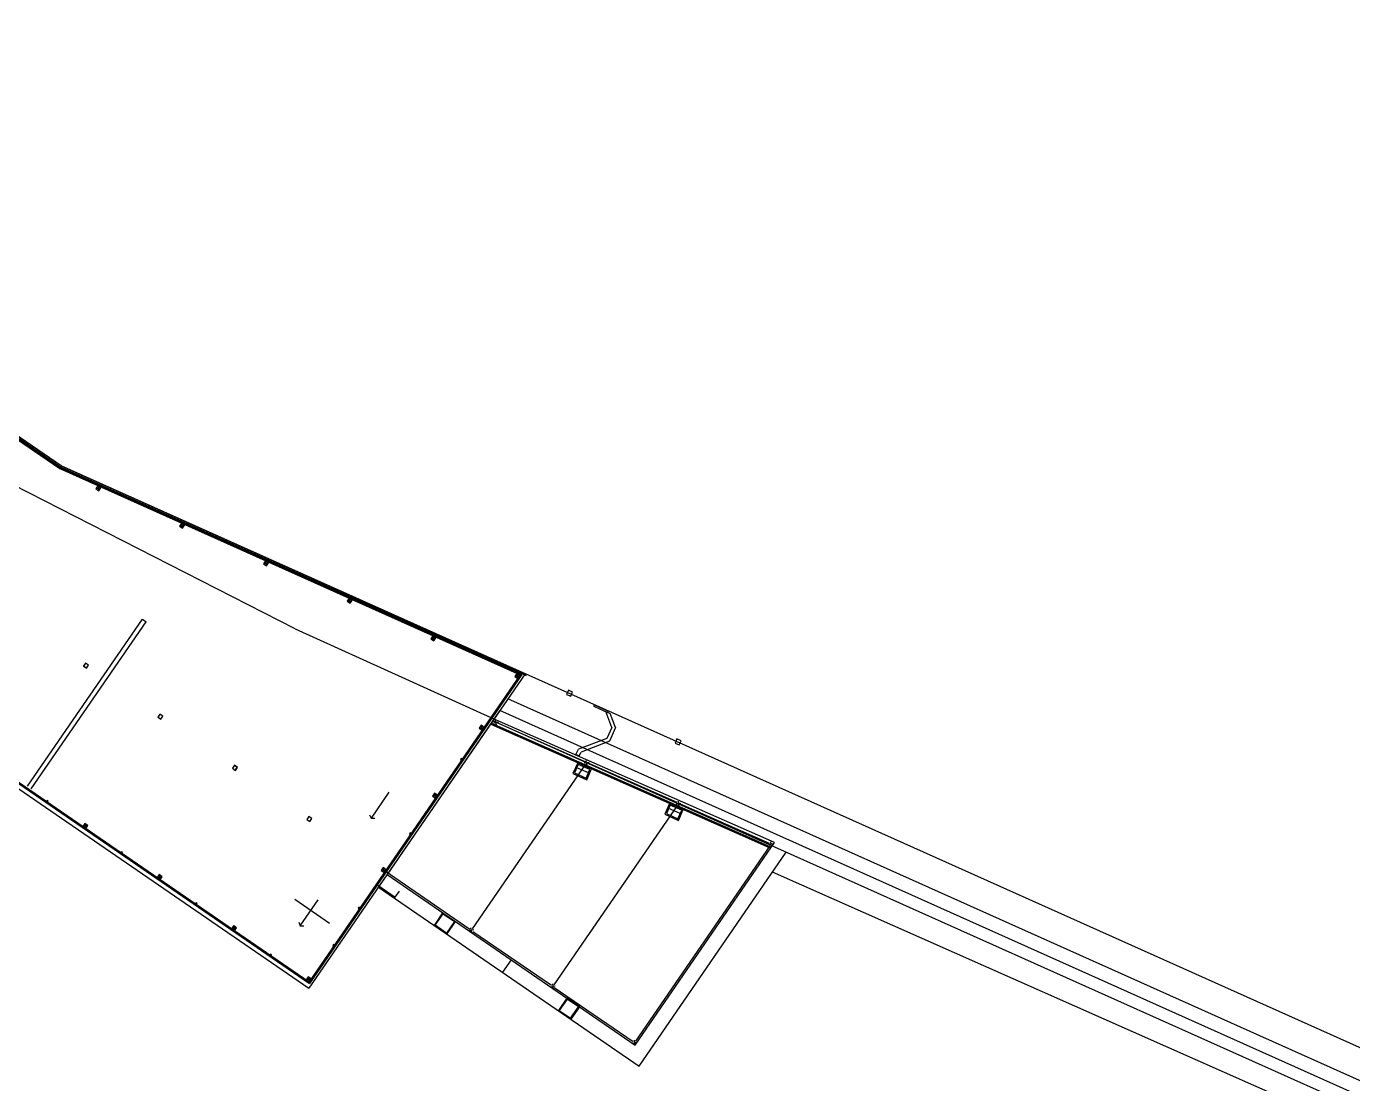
# Model space of a CAD drawing. Header units: metres. Extents: x 2 to 323, y -2 to 254.
# Drawn here: x 112.98 to 157.02, y 162.44 to 197.56 of the extents above; entities that cross this region are included whole.
import ezdxf

# ---------------------------------------------------------------- set-up
doc = ezdxf.new("R2010")
doc.units = ezdxf.units.M
doc.layers.add('REFERENCIA', color=7, linetype='Continuous')

msp = doc.modelspace()

# ---------------------------------------------------------------- linework, layer by layer
at = {"layer": 'REFERENCIA'}
for p, q in [((114.134, 182.956), (92.892, 197.559)), ((114.134, 182.956), (92.892, 197.559)), ((114.134, 182.956), (92.892, 197.559)), ((114.134, 182.956), (92.892, 197.559)), ((114.134, 182.956), (92.892, 197.559)), ((114.134, 182.956), (92.892, 197.559)), ((92.944, 197.45), (114.105, 182.904)), ((92.944, 197.45), (114.105, 182.904)), ((92.944, 197.45), (114.105, 182.904)), ((92.954, 197.394), (114.085, 182.869)), ((92.954, 197.394), (114.085, 182.869)), ((92.954, 197.394), (114.085, 182.869)), ((114.105, 182.914), (106.883, 187.879)), ((114.105, 182.914), (106.883, 187.879)), ((114.105, 182.914), (106.883, 187.879)), ((121.902, 177.546), (103.136, 187.119)), ((121.902, 177.546), (103.136, 187.119)), ((114.085, 182.869), (129.375, 176.015)), ((114.085, 182.869), (129.375, 176.015)), ((114.085, 182.869), (129.375, 176.015)), ((129.58, 175.979), (114.105, 182.914)), ((129.58, 175.979), (114.105, 182.914)), ((129.58, 175.979), (114.105, 182.914)), ((114.105, 182.904), (129.398, 176.048)), ((114.105, 182.904), (129.398, 176.048)), ((114.105, 182.904), (129.398, 176.048)), ((314.847, 92.998), (114.134, 182.956)), ((114.134, 182.956), (129.54, 176.051)), ((314.847, 92.998), (114.134, 182.956)), ((114.134, 182.956), (129.54, 176.051)), ((114.134, 182.956), (129.54, 176.051)), ((115.284, 182.204), (115.444, 182.233)), ((115.284, 182.204), (115.444, 182.233)), ((115.284, 182.204), (115.444, 182.233)), ((115.35, 182.299), (115.379, 182.139)), ((115.35, 182.299), (115.379, 182.139)), ((115.35, 182.299), (115.379, 182.139)), ((118.133, 181.051), (118.162, 180.891)), ((118.133, 181.051), (118.162, 180.891)), ((118.133, 181.051), (118.162, 180.891)), ((118.067, 180.956), (118.227, 180.986)), ((118.067, 180.956), (118.227, 180.986)), ((118.067, 180.956), (118.227, 180.986)), ((120.851, 179.709), (121.01, 179.739)), ((120.851, 179.709), (121.01, 179.739)), ((120.851, 179.709), (121.01, 179.739)), ((120.916, 179.804), (120.945, 179.644)), ((120.916, 179.804), (120.945, 179.644)), ((120.916, 179.804), (120.945, 179.644)), ((123.634, 178.462), (123.793, 178.491)), ((123.634, 178.462), (123.793, 178.491)), ((123.634, 178.462), (123.793, 178.491)), ((123.699, 178.557), (123.728, 178.397)), ((123.699, 178.557), (123.728, 178.397)), ((123.699, 178.557), (123.728, 178.397)), ((113.014, 172.316), (116.829, 177.866)), ((113.014, 172.316), (116.829, 177.866)), ((113.014, 172.316), (116.829, 177.866)), ((113.138, 172.231), (116.953, 177.781)), ((113.138, 172.231), (116.953, 177.781)), ((113.138, 172.231), (116.953, 177.781)), ((116.829, 177.866), (116.953, 177.781)), ((121.902, 177.546), (128.522, 174.542)), ((121.902, 177.546), (128.522, 174.542)), ((121.902, 177.546), (128.522, 174.542)), ((126.415, 177.216), (126.574, 177.246)), ((126.415, 177.216), (126.574, 177.246)), ((126.415, 177.216), (126.574, 177.246)), ((126.48, 177.311), (126.509, 177.151)), ((126.48, 177.311), (126.509, 177.151)), ((126.48, 177.311), (126.509, 177.151)), ((114.879, 176.304), (114.961, 176.248)), ((114.879, 176.304), (114.961, 176.248)), ((114.879, 176.304), (114.961, 176.248)), ((107.737, 175.817), (122.372, 165.757)), ((107.737, 175.817), (122.372, 165.757)), ((107.737, 175.817), (122.372, 165.757)), ((107.76, 175.85), (122.361, 165.812)), ((107.76, 175.85), (122.361, 165.812)), ((107.76, 175.85), (122.361, 165.812)), ((129.539, 176.049), (122.356, 165.601)), ((129.539, 176.049), (122.356, 165.601)), ((129.398, 176.048), (122.361, 165.812)), ((129.398, 176.048), (122.361, 165.812)), ((129.398, 176.048), (122.361, 165.812)), ((129.431, 176.025), (122.372, 165.757)), ((129.431, 176.025), (122.372, 165.757)), ((129.431, 176.025), (122.372, 165.757)), ((129.2, 175.967), (129.359, 175.997)), ((129.2, 175.967), (129.359, 175.997)), ((129.2, 175.967), (129.359, 175.997)), ((129.265, 176.062), (129.294, 175.902)), ((129.265, 176.062), (129.294, 175.902)), ((129.265, 176.062), (129.294, 175.902)), ((129.398, 176.048), (129.431, 176.025)), ((129.398, 176.048), (129.431, 176.025)), ((129.398, 176.048), (129.431, 176.025)), ((107.642, 175.716), (122.356, 165.601)), ((107.642, 175.716), (122.356, 165.601)), ((314.949, 91.856), (128.964, 175.214)), ((314.949, 91.856), (128.964, 175.214)), ((131.821, 174.974), (131.842, 175.02)), ((131.821, 174.974), (131.842, 175.02)), ((131.821, 174.974), (132.277, 174.77)), ((131.821, 174.974), (132.277, 174.77)), ((131.842, 175.02), (132.298, 174.815)), ((131.842, 175.02), (132.298, 174.815)), ((128.429, 174.401), (128.413, 174.365)), ((137.675, 170.305), (128.429, 174.401)), ((128.519, 174.46), (128.464, 174.485)), ((128.519, 174.46), (128.464, 174.485)), ((314.596, 91.07), (128.468, 174.492)), ((128.649, 174.442), (128.489, 174.412)), ((137.821, 170.445), (128.507, 174.549)), ((137.821, 170.445), (128.507, 174.549)), ((128.584, 174.347), (128.554, 174.507)), ((134.584, 171.773), (128.631, 174.411)), ((134.584, 171.773), (128.631, 174.411)), ((314.76, 91.435), (128.698, 174.827)), ((132.415, 174.27), (132.214, 174.798)), ((132.415, 174.27), (132.214, 174.798)), ((132.275, 174.771), (132.368, 174.729)), ((132.275, 174.771), (132.368, 174.729)), ((132.277, 174.77), (132.298, 174.815)), ((132.277, 174.77), (132.298, 174.815)), ((132.545, 174.266), (132.368, 174.729)), ((132.545, 174.266), (132.368, 174.729)), ((128.011, 174.238), (128.171, 174.268)), ((128.013, 174.241), (128.173, 174.271)), ((128.013, 174.241), (128.173, 174.271)), ((128.013, 174.241), (128.173, 174.271)), ((128.076, 174.333), (128.106, 174.173)), ((128.078, 174.336), (128.108, 174.176)), ((128.078, 174.336), (128.108, 174.176)), ((128.078, 174.336), (128.108, 174.176)), ((137.659, 170.268), (128.413, 174.365)), ((132.415, 174.27), (132.251, 173.905)), ((132.415, 174.27), (132.251, 173.905)), ((132.545, 174.266), (132.341, 173.81)), ((132.545, 174.266), (132.341, 173.81)), ((131.222, 173.369), (131.313, 173.547)), ((131.222, 173.369), (131.313, 173.547)), ((132.251, 173.905), (131.313, 173.547)), ((132.251, 173.905), (131.313, 173.547)), ((132.341, 173.81), (131.399, 173.452)), ((132.341, 173.81), (131.399, 173.452)), ((127.398, 173.208), (127.451, 173.218)), ((127.398, 173.208), (127.451, 173.218)), ((127.398, 173.208), (127.451, 173.218)), ((127.398, 173.208), (127.451, 173.218)), ((127.42, 173.24), (127.43, 173.187)), ((127.42, 173.24), (127.43, 173.187)), ((127.42, 173.24), (127.43, 173.187)), ((127.42, 173.24), (127.43, 173.187)), ((131.332, 173.321), (131.222, 173.369)), ((131.332, 173.321), (131.222, 173.369)), ((131.332, 173.321), (131.399, 173.452)), ((131.332, 173.321), (131.399, 173.452)), ((131.663, 173.106), (131.503, 173.077)), ((131.598, 173.012), (131.568, 173.172)), ((127.79, 167.574), (131.55, 173.044)), ((131.641, 172.76), (131.257, 172.93)), ((113.644, 171.806), (113.697, 171.816)), ((113.644, 171.806), (113.697, 171.816)), ((113.644, 171.806), (113.697, 171.816)), ((113.666, 171.838), (113.676, 171.784)), ((113.666, 171.838), (113.676, 171.784)), ((113.666, 171.838), (113.676, 171.784)), ((125.015, 172.118), (124.421, 171.253)), ((126.462, 171.985), (126.622, 172.015)), ((126.462, 171.985), (126.622, 172.015)), ((126.462, 171.985), (126.622, 172.015)), ((126.462, 171.985), (126.622, 172.015)), ((126.527, 172.08), (126.557, 171.92)), ((126.527, 172.08), (126.557, 171.92)), ((126.527, 172.08), (126.557, 171.92)), ((126.527, 172.08), (126.557, 171.92)), ((134.617, 171.816), (134.646, 171.656)), ((134.597, 171.687), (130.493, 165.716)), ((134.692, 171.408), (134.308, 171.578)), ((134.551, 171.721), (134.711, 171.751)), ((137.654, 170.414), (134.696, 171.724)), ((137.654, 170.414), (134.696, 171.724)), ((114.849, 170.979), (115.009, 171.009)), ((114.849, 170.979), (115.009, 171.009)), ((114.849, 170.979), (115.009, 171.009)), ((114.915, 171.074), (114.944, 170.914)), ((114.915, 171.074), (114.944, 170.914)), ((114.915, 171.074), (114.944, 170.914)), ((125.699, 170.736), (125.752, 170.746)), ((125.699, 170.736), (125.752, 170.746)), ((125.699, 170.736), (125.752, 170.746)), ((125.699, 170.736), (125.752, 170.746)), ((125.72, 170.768), (125.73, 170.714)), ((125.72, 170.768), (125.73, 170.714)), ((125.72, 170.768), (125.73, 170.714)), ((125.72, 170.768), (125.73, 170.714)), ((137.724, 170.309), (137.695, 170.469)), ((116.116, 170.107), (116.169, 170.116)), ((116.116, 170.107), (116.169, 170.116)), ((116.116, 170.107), (116.169, 170.116)), ((116.138, 170.138), (116.148, 170.085)), ((116.138, 170.138), (116.148, 170.085)), ((116.138, 170.138), (116.148, 170.085)), ((133.212, 163.847), (137.676, 170.339)), ((133.212, 163.847), (137.676, 170.339)), ((137.79, 170.404), (137.63, 170.374)), ((137.675, 170.305), (137.659, 170.268)), ((124.828, 169.608), (124.857, 169.448)), ((124.828, 169.608), (124.857, 169.448)), ((124.828, 169.608), (124.857, 169.448)), ((124.828, 169.608), (124.857, 169.448)), ((117.322, 169.28), (117.482, 169.309)), ((117.322, 169.28), (117.482, 169.309)), ((117.322, 169.28), (117.482, 169.309)), ((117.387, 169.375), (117.416, 169.215)), ((117.387, 169.375), (117.416, 169.215)), ((117.387, 169.375), (117.416, 169.215)), ((124.763, 169.513), (124.923, 169.542)), ((124.763, 169.513), (124.923, 169.542)), ((124.763, 169.513), (124.923, 169.542)), ((124.763, 169.513), (124.923, 169.542)), ((127.707, 167.559), (124.892, 169.494)), ((127.707, 167.559), (124.892, 169.494)), ((309.643, 93.303), (137.75, 169.459)), ((309.643, 93.303), (137.75, 169.459)), ((124.644, 169.032), (125.227, 168.632)), ((124.644, 169.032), (125.227, 168.632)), ((125.227, 168.632), (125.363, 168.83)), ((125.227, 168.632), (125.363, 168.83)), ((118.588, 168.407), (118.642, 168.417)), ((118.588, 168.407), (118.642, 168.417)), ((118.588, 168.407), (118.642, 168.417)), ((118.61, 168.439), (118.62, 168.385)), ((118.61, 168.439), (118.62, 168.385)), ((118.61, 168.439), (118.62, 168.385)), ((123.041, 167.759), (121.893, 168.548)), ((122.068, 167.681), (122.662, 168.546)), ((123.999, 168.264), (124.052, 168.274)), ((123.999, 168.264), (124.052, 168.274)), ((123.999, 168.264), (124.052, 168.274)), ((123.999, 168.264), (124.052, 168.274)), ((124.021, 168.295), (124.031, 168.242)), ((124.021, 168.295), (124.031, 168.242)), ((124.021, 168.295), (124.031, 168.242)), ((124.021, 168.295), (124.031, 168.242)), ((126.807, 168.104), (126.524, 167.692)), ((127.219, 167.821), (126.936, 167.409)), ((119.794, 167.58), (119.954, 167.61)), ((119.794, 167.58), (119.954, 167.61)), ((119.794, 167.58), (119.954, 167.61)), ((119.859, 167.675), (119.889, 167.515)), ((119.859, 167.675), (119.889, 167.515)), ((119.859, 167.675), (119.889, 167.515)), ((127.836, 167.54), (127.676, 167.51)), ((127.771, 167.445), (127.741, 167.605)), ((127.806, 167.491), (130.41, 165.701)), ((127.806, 167.491), (130.41, 165.701)), ((123.149, 167.028), (123.203, 167.038)), ((123.149, 167.028), (123.203, 167.038)), ((123.149, 167.028), (123.203, 167.038)), ((123.149, 167.028), (123.203, 167.038)), ((123.171, 167.059), (123.181, 167.006)), ((123.171, 167.059), (123.181, 167.006)), ((123.171, 167.059), (123.181, 167.006)), ((123.171, 167.059), (123.181, 167.006)), ((121.061, 166.708), (121.114, 166.717)), ((121.061, 166.708), (121.114, 166.717)), ((121.061, 166.708), (121.114, 166.717)), ((121.082, 166.739), (121.092, 166.686)), ((121.082, 166.739), (121.092, 166.686)), ((121.082, 166.739), (121.092, 166.686)), ((129.074, 166.546), (128.79, 166.134)), ((122.266, 165.881), (122.426, 165.911)), ((122.266, 165.881), (122.426, 165.911)), ((122.266, 165.881), (122.426, 165.911)), ((122.266, 165.881), (122.426, 165.911)), ((122.331, 165.976), (122.361, 165.816)), ((122.331, 165.976), (122.361, 165.816)), ((122.331, 165.976), (122.361, 165.816)), ((122.331, 165.976), (122.361, 165.816)), ((130.379, 165.652), (130.539, 165.682)), ((130.444, 165.747), (130.474, 165.587)), ((130.508, 165.633), (133.129, 163.831)), ((130.508, 165.633), (133.129, 163.831)), ((130.928, 165.272), (130.645, 164.86)), ((131.34, 164.988), (131.057, 164.576)), ((133.164, 163.877), (133.193, 163.717)), ((133.099, 163.783), (133.258, 163.812))]:
    msp.add_line(p, q, dxfattribs=at)
for points in [[(90.081, 187.875), (92.626, 191.576), (90.133, 193.29), (91.317, 195.013), (91.284, 195.036), (92.944, 197.45), (114.105, 182.904), (129.398, 176.048), (129.431, 176.025), (122.372, 165.757), (107.621, 175.897), (107.584, 175.843), (94.976, 184.51), (90.081, 187.875)], [(90.081, 187.875), (92.626, 191.576), (90.133, 193.29), (91.317, 195.013), (91.284, 195.036), (92.944, 197.45), (114.105, 182.904), (129.398, 176.048), (129.431, 176.025), (122.372, 165.757), (107.621, 175.897), (107.584, 175.843), (94.976, 184.51), (90.081, 187.875)], [(115.281, 182.203), (115.38, 182.135), (115.448, 182.234), (115.349, 182.302), (115.281, 182.203)], [(115.281, 182.203), (115.38, 182.135), (115.448, 182.234), (115.349, 182.302), (115.281, 182.203)], [(115.281, 182.203), (115.38, 182.135), (115.448, 182.234), (115.349, 182.302), (115.281, 182.203)], [(115.284, 182.204), (115.379, 182.139), (115.444, 182.233), (115.35, 182.299), (115.284, 182.204)], [(115.284, 182.204), (115.379, 182.139), (115.444, 182.233), (115.35, 182.299), (115.284, 182.204)], [(115.284, 182.204), (115.379, 182.139), (115.444, 182.233), (115.35, 182.299), (115.284, 182.204)], [(118.064, 180.956), (118.163, 180.888), (118.231, 180.987), (118.132, 181.055), (118.064, 180.956)], [(118.064, 180.956), (118.163, 180.888), (118.231, 180.987), (118.132, 181.055), (118.064, 180.956)], [(118.064, 180.956), (118.163, 180.888), (118.231, 180.987), (118.132, 181.055), (118.064, 180.956)], [(118.067, 180.956), (118.162, 180.891), (118.227, 180.986), (118.133, 181.051), (118.067, 180.956)], [(118.067, 180.956), (118.162, 180.891), (118.227, 180.986), (118.133, 181.051), (118.067, 180.956)], [(118.067, 180.956), (118.162, 180.891), (118.227, 180.986), (118.133, 181.051), (118.067, 180.956)], [(120.847, 179.709), (120.946, 179.641), (121.014, 179.739), (120.915, 179.807), (120.847, 179.709)], [(120.847, 179.709), (120.946, 179.641), (121.014, 179.739), (120.915, 179.807), (120.847, 179.709)], [(120.847, 179.709), (120.946, 179.641), (121.014, 179.739), (120.915, 179.807), (120.847, 179.709)], [(120.851, 179.709), (120.945, 179.644), (121.01, 179.739), (120.916, 179.804), (120.851, 179.709)], [(120.851, 179.709), (120.945, 179.644), (121.01, 179.739), (120.916, 179.804), (120.851, 179.709)], [(120.851, 179.709), (120.945, 179.644), (121.01, 179.739), (120.916, 179.804), (120.851, 179.709)], [(123.63, 178.461), (123.729, 178.393), (123.797, 178.492), (123.698, 178.56), (123.63, 178.461)], [(123.63, 178.461), (123.729, 178.393), (123.797, 178.492), (123.698, 178.56), (123.63, 178.461)], [(123.63, 178.461), (123.729, 178.393), (123.797, 178.492), (123.698, 178.56), (123.63, 178.461)], [(123.634, 178.462), (123.728, 178.397), (123.793, 178.491), (123.699, 178.557), (123.634, 178.462)], [(123.634, 178.462), (123.728, 178.397), (123.793, 178.491), (123.699, 178.557), (123.634, 178.462)], [(123.634, 178.462), (123.728, 178.397), (123.793, 178.491), (123.699, 178.557), (123.634, 178.462)], [(126.411, 177.215), (126.51, 177.147), (126.578, 177.246), (126.479, 177.314), (126.411, 177.215)], [(126.411, 177.215), (126.51, 177.147), (126.578, 177.246), (126.479, 177.314), (126.411, 177.215)], [(126.411, 177.215), (126.51, 177.147), (126.578, 177.246), (126.479, 177.314), (126.411, 177.215)], [(126.415, 177.216), (126.509, 177.151), (126.574, 177.246), (126.48, 177.311), (126.415, 177.216)], [(126.415, 177.216), (126.509, 177.151), (126.574, 177.246), (126.48, 177.311), (126.415, 177.216)], [(126.415, 177.216), (126.509, 177.151), (126.574, 177.246), (126.48, 177.311), (126.415, 177.216)], [(114.87, 176.31), (114.969, 176.242), (115.037, 176.341), (114.938, 176.409), (114.87, 176.31)], [(114.87, 176.31), (114.969, 176.242), (115.037, 176.341), (114.938, 176.409), (114.87, 176.31)], [(114.87, 176.31), (114.969, 176.242), (115.037, 176.341), (114.938, 176.409), (114.87, 176.31)], [(114.874, 176.311), (114.969, 176.245), (115.034, 176.34), (114.939, 176.405), (114.874, 176.311)], [(114.874, 176.311), (114.969, 176.245), (115.034, 176.34), (114.939, 176.405), (114.874, 176.311)], [(114.874, 176.311), (114.969, 176.245), (115.034, 176.34), (114.939, 176.405), (114.874, 176.311)], [(129.196, 175.967), (129.295, 175.899), (129.363, 175.997), (129.264, 176.065), (129.196, 175.967)], [(129.196, 175.967), (129.295, 175.899), (129.363, 175.997), (129.264, 176.065), (129.196, 175.967)], [(129.196, 175.967), (129.295, 175.899), (129.363, 175.997), (129.264, 176.065), (129.196, 175.967)], [(129.2, 175.967), (129.294, 175.902), (129.359, 175.997), (129.265, 176.062), (129.2, 175.967)], [(129.2, 175.967), (129.294, 175.902), (129.359, 175.997), (129.265, 176.062), (129.2, 175.967)], [(129.2, 175.967), (129.294, 175.902), (129.359, 175.997), (129.265, 176.062), (129.2, 175.967)], [(131.114, 175.442), (130.977, 175.503), (130.916, 175.366), (131.053, 175.305), (131.114, 175.442)], [(131.114, 175.442), (130.977, 175.503), (130.916, 175.366), (131.053, 175.305), (131.114, 175.442)], [(117.343, 174.611), (117.441, 174.543), (117.509, 174.641), (117.411, 174.709), (117.343, 174.611)], [(117.343, 174.611), (117.441, 174.543), (117.509, 174.641), (117.411, 174.709), (117.343, 174.611)], [(117.343, 174.611), (117.441, 174.543), (117.509, 174.641), (117.411, 174.709), (117.343, 174.611)], [(117.346, 174.611), (117.441, 174.546), (117.506, 174.641), (117.411, 174.706), (117.346, 174.611)], [(117.346, 174.611), (117.441, 174.546), (117.506, 174.641), (117.411, 174.706), (117.346, 174.611)], [(117.346, 174.611), (117.441, 174.546), (117.506, 174.641), (117.411, 174.706), (117.346, 174.611)], [(128.01, 174.24), (128.108, 174.173), (128.176, 174.271), (128.078, 174.339), (128.01, 174.24)], [(128.01, 174.24), (128.108, 174.173), (128.176, 174.271), (128.078, 174.339), (128.01, 174.24)], [(128.01, 174.24), (128.108, 174.173), (128.176, 174.271), (128.078, 174.339), (128.01, 174.24)], [(128.013, 174.241), (128.108, 174.176), (128.173, 174.271), (128.078, 174.336), (128.013, 174.241)], [(128.013, 174.241), (128.108, 174.176), (128.173, 174.271), (128.078, 174.336), (128.013, 174.241)], [(128.013, 174.241), (128.108, 174.176), (128.173, 174.271), (128.078, 174.336), (128.013, 174.241)], [(134.719, 173.827), (134.582, 173.888), (134.521, 173.751), (134.658, 173.69), (134.719, 173.827)], [(134.719, 173.827), (134.582, 173.888), (134.521, 173.751), (134.658, 173.69), (134.719, 173.827)], [(127.397, 173.208), (127.43, 173.185), (127.453, 173.218), (127.42, 173.241), (127.397, 173.208)], [(127.397, 173.208), (127.43, 173.185), (127.453, 173.218), (127.42, 173.241), (127.397, 173.208)], [(127.397, 173.208), (127.43, 173.185), (127.453, 173.218), (127.42, 173.241), (127.397, 173.208)], [(127.398, 173.208), (127.43, 173.187), (127.451, 173.218), (127.42, 173.24), (127.398, 173.208)], [(127.398, 173.208), (127.43, 173.187), (127.451, 173.218), (127.42, 173.24), (127.398, 173.208)], [(127.398, 173.208), (127.43, 173.187), (127.451, 173.218), (127.42, 173.24), (127.398, 173.208)], [(127.398, 173.208), (127.43, 173.187), (127.451, 173.218), (127.42, 173.24), (127.398, 173.208)], [(131.285, 173.092), (131.127, 172.736), (131.584, 172.533), (131.742, 172.89), (131.285, 173.092)], [(119.815, 172.911), (119.914, 172.843), (119.982, 172.942), (119.883, 173.01), (119.815, 172.911)], [(119.815, 172.911), (119.914, 172.843), (119.982, 172.942), (119.883, 173.01), (119.815, 172.911)], [(119.815, 172.911), (119.914, 172.843), (119.982, 172.942), (119.883, 173.01), (119.815, 172.911)], [(119.818, 172.912), (119.913, 172.847), (119.978, 172.941), (119.883, 173.006), (119.818, 172.912)], [(119.818, 172.912), (119.913, 172.847), (119.978, 172.941), (119.883, 173.006), (119.818, 172.912)], [(119.818, 172.912), (119.913, 172.847), (119.978, 172.941), (119.883, 173.006), (119.818, 172.912)], [(131.305, 173.039), (131.18, 172.756), (131.564, 172.586), (131.689, 172.869), (131.305, 173.039)], [(113.643, 171.806), (113.676, 171.783), (113.698, 171.816), (113.665, 171.839), (113.643, 171.806)], [(113.643, 171.806), (113.676, 171.783), (113.698, 171.816), (113.665, 171.839), (113.643, 171.806)], [(113.643, 171.806), (113.676, 171.783), (113.698, 171.816), (113.665, 171.839), (113.643, 171.806)], [(113.644, 171.806), (113.676, 171.784), (113.697, 171.816), (113.666, 171.838), (113.644, 171.806)], [(113.644, 171.806), (113.676, 171.784), (113.697, 171.816), (113.666, 171.838), (113.644, 171.806)], [(113.644, 171.806), (113.676, 171.784), (113.697, 171.816), (113.666, 171.838), (113.644, 171.806)], [(126.459, 171.984), (126.558, 171.916), (126.625, 172.015), (126.527, 172.083), (126.459, 171.984)], [(126.459, 171.984), (126.558, 171.916), (126.625, 172.015), (126.527, 172.083), (126.459, 171.984)], [(126.459, 171.984), (126.558, 171.916), (126.625, 172.015), (126.527, 172.083), (126.459, 171.984)], [(126.462, 171.985), (126.557, 171.92), (126.622, 172.015), (126.527, 172.08), (126.462, 171.985)], [(126.462, 171.985), (126.557, 171.92), (126.622, 172.015), (126.527, 172.08), (126.462, 171.985)], [(126.462, 171.985), (126.557, 171.92), (126.622, 172.015), (126.527, 172.08), (126.462, 171.985)], [(134.336, 171.741), (134.178, 171.384), (134.635, 171.181), (134.793, 171.538), (134.336, 171.741)], [(134.357, 171.688), (134.231, 171.404), (134.615, 171.234), (134.741, 171.518), (134.357, 171.688)], [(114.846, 170.979), (114.945, 170.911), (115.013, 171.01), (114.914, 171.078), (114.846, 170.979)], [(114.846, 170.979), (114.945, 170.911), (115.013, 171.01), (114.914, 171.078), (114.846, 170.979)], [(114.846, 170.979), (114.945, 170.911), (115.013, 171.01), (114.914, 171.078), (114.846, 170.979)], [(114.849, 170.979), (114.944, 170.914), (115.009, 171.009), (114.915, 171.074), (114.849, 170.979)], [(114.849, 170.979), (114.944, 170.914), (115.009, 171.009), (114.915, 171.074), (114.849, 170.979)], [(114.849, 170.979), (114.944, 170.914), (115.009, 171.009), (114.915, 171.074), (114.849, 170.979)], [(122.287, 171.212), (122.386, 171.144), (122.454, 171.243), (122.355, 171.31), (122.287, 171.212)], [(122.287, 171.212), (122.386, 171.144), (122.454, 171.243), (122.355, 171.31), (122.287, 171.212)], [(122.287, 171.212), (122.386, 171.144), (122.454, 171.243), (122.355, 171.31), (122.287, 171.212)], [(122.29, 171.212), (122.385, 171.147), (122.45, 171.242), (122.356, 171.307), (122.29, 171.212)], [(122.29, 171.212), (122.385, 171.147), (122.45, 171.242), (122.356, 171.307), (122.29, 171.212)], [(122.29, 171.212), (122.385, 171.147), (122.45, 171.242), (122.356, 171.307), (122.29, 171.212)], [(125.697, 170.736), (125.73, 170.713), (125.753, 170.746), (125.72, 170.769), (125.697, 170.736)], [(125.697, 170.736), (125.73, 170.713), (125.753, 170.746), (125.72, 170.769), (125.697, 170.736)], [(125.697, 170.736), (125.73, 170.713), (125.753, 170.746), (125.72, 170.769), (125.697, 170.736)], [(125.699, 170.736), (125.73, 170.714), (125.752, 170.746), (125.72, 170.768), (125.699, 170.736)], [(125.699, 170.736), (125.73, 170.714), (125.752, 170.746), (125.72, 170.768), (125.699, 170.736)], [(125.699, 170.736), (125.73, 170.714), (125.752, 170.746), (125.72, 170.768), (125.699, 170.736)], [(125.699, 170.736), (125.73, 170.714), (125.752, 170.746), (125.72, 170.768), (125.699, 170.736)], [(116.115, 170.106), (116.148, 170.084), (116.171, 170.117), (116.138, 170.139), (116.115, 170.106)], [(116.115, 170.106), (116.148, 170.084), (116.171, 170.117), (116.138, 170.139), (116.115, 170.106)], [(116.115, 170.106), (116.148, 170.084), (116.171, 170.117), (116.138, 170.139), (116.115, 170.106)], [(116.116, 170.107), (116.148, 170.085), (116.169, 170.116), (116.138, 170.138), (116.116, 170.107)], [(116.116, 170.107), (116.148, 170.085), (116.169, 170.116), (116.138, 170.138), (116.116, 170.107)], [(116.116, 170.107), (116.148, 170.085), (116.169, 170.116), (116.138, 170.138), (116.116, 170.107)], [(124.759, 169.512), (124.858, 169.444), (124.926, 169.543), (124.827, 169.611), (124.759, 169.512)], [(124.759, 169.512), (124.858, 169.444), (124.926, 169.543), (124.827, 169.611), (124.759, 169.512)], [(124.759, 169.512), (124.858, 169.444), (124.926, 169.543), (124.827, 169.611), (124.759, 169.512)], [(124.763, 169.513), (124.857, 169.448), (124.923, 169.542), (124.828, 169.608), (124.763, 169.513)], [(124.763, 169.513), (124.857, 169.448), (124.923, 169.542), (124.828, 169.608), (124.763, 169.513)], [(124.763, 169.513), (124.857, 169.448), (124.923, 169.542), (124.828, 169.608), (124.763, 169.513)], [(117.318, 169.279), (117.417, 169.211), (117.485, 169.31), (117.386, 169.378), (117.318, 169.279)], [(117.318, 169.279), (117.417, 169.211), (117.485, 169.31), (117.386, 169.378), (117.318, 169.279)], [(117.318, 169.279), (117.417, 169.211), (117.485, 169.31), (117.386, 169.378), (117.318, 169.279)], [(117.322, 169.28), (117.416, 169.215), (117.482, 169.309), (117.387, 169.375), (117.322, 169.28)], [(117.322, 169.28), (117.416, 169.215), (117.482, 169.309), (117.387, 169.375), (117.322, 169.28)], [(117.322, 169.28), (117.416, 169.215), (117.482, 169.309), (117.387, 169.375), (117.322, 169.28)], [(118.587, 168.407), (118.62, 168.384), (118.643, 168.417), (118.61, 168.44), (118.587, 168.407)], [(118.587, 168.407), (118.62, 168.384), (118.643, 168.417), (118.61, 168.44), (118.587, 168.407)], [(118.587, 168.407), (118.62, 168.384), (118.643, 168.417), (118.61, 168.44), (118.587, 168.407)], [(118.588, 168.407), (118.62, 168.385), (118.642, 168.417), (118.61, 168.439), (118.588, 168.407)], [(118.588, 168.407), (118.62, 168.385), (118.642, 168.417), (118.61, 168.439), (118.588, 168.407)], [(118.588, 168.407), (118.62, 168.385), (118.642, 168.417), (118.61, 168.439), (118.588, 168.407)], [(123.998, 168.264), (124.031, 168.241), (124.054, 168.274), (124.021, 168.297), (123.998, 168.264)], [(123.998, 168.264), (124.031, 168.241), (124.054, 168.274), (124.021, 168.297), (123.998, 168.264)], [(123.998, 168.264), (124.031, 168.241), (124.054, 168.274), (124.021, 168.297), (123.998, 168.264)], [(123.999, 168.264), (124.031, 168.242), (124.052, 168.274), (124.021, 168.295), (123.999, 168.264)], [(123.999, 168.264), (124.031, 168.242), (124.052, 168.274), (124.021, 168.295), (123.999, 168.264)], [(123.999, 168.264), (124.031, 168.242), (124.052, 168.274), (124.021, 168.295), (123.999, 168.264)], [(123.999, 168.264), (124.031, 168.242), (124.052, 168.274), (124.021, 168.295), (123.999, 168.264)], [(126.807, 168.104), (127.219, 167.821), (126.936, 167.409), (126.524, 167.692), (126.807, 168.104)], [(126.813, 168.076), (127.192, 167.816), (126.931, 167.437), (126.552, 167.697), (126.813, 168.076)], [(119.79, 167.58), (119.889, 167.512), (119.957, 167.611), (119.858, 167.679), (119.79, 167.58)], [(119.79, 167.58), (119.889, 167.512), (119.957, 167.611), (119.858, 167.679), (119.79, 167.58)], [(119.79, 167.58), (119.889, 167.512), (119.957, 167.611), (119.858, 167.679), (119.79, 167.58)], [(119.794, 167.58), (119.889, 167.515), (119.954, 167.61), (119.859, 167.675), (119.794, 167.58)], [(119.794, 167.58), (119.889, 167.515), (119.954, 167.61), (119.859, 167.675), (119.794, 167.58)], [(119.794, 167.58), (119.889, 167.515), (119.954, 167.61), (119.859, 167.675), (119.794, 167.58)], [(123.148, 167.028), (123.181, 167.005), (123.204, 167.038), (123.171, 167.061), (123.148, 167.028)], [(123.148, 167.028), (123.181, 167.005), (123.204, 167.038), (123.171, 167.061), (123.148, 167.028)], [(123.148, 167.028), (123.181, 167.005), (123.204, 167.038), (123.171, 167.061), (123.148, 167.028)], [(123.149, 167.028), (123.181, 167.006), (123.203, 167.038), (123.171, 167.059), (123.149, 167.028)], [(123.149, 167.028), (123.181, 167.006), (123.203, 167.038), (123.171, 167.059), (123.149, 167.028)], [(123.149, 167.028), (123.181, 167.006), (123.203, 167.038), (123.171, 167.059), (123.149, 167.028)], [(123.149, 167.028), (123.181, 167.006), (123.203, 167.038), (123.171, 167.059), (123.149, 167.028)], [(121.059, 166.707), (121.092, 166.685), (121.115, 166.718), (121.082, 166.74), (121.059, 166.707)], [(121.059, 166.707), (121.092, 166.685), (121.115, 166.718), (121.082, 166.74), (121.059, 166.707)], [(121.059, 166.707), (121.092, 166.685), (121.115, 166.718), (121.082, 166.74), (121.059, 166.707)], [(121.061, 166.708), (121.092, 166.686), (121.114, 166.717), (121.082, 166.739), (121.061, 166.708)], [(121.061, 166.708), (121.092, 166.686), (121.114, 166.717), (121.082, 166.739), (121.061, 166.708)], [(121.061, 166.708), (121.092, 166.686), (121.114, 166.717), (121.082, 166.739), (121.061, 166.708)], [(122.263, 165.88), (122.361, 165.812), (122.429, 165.911), (122.331, 165.979), (122.263, 165.88)], [(122.263, 165.88), (122.361, 165.812), (122.429, 165.911), (122.331, 165.979), (122.263, 165.88)], [(122.263, 165.88), (122.361, 165.812), (122.429, 165.911), (122.331, 165.979), (122.263, 165.88)], [(122.266, 165.881), (122.361, 165.816), (122.426, 165.911), (122.331, 165.976), (122.266, 165.881)], [(122.266, 165.881), (122.361, 165.816), (122.426, 165.911), (122.331, 165.976), (122.266, 165.881)], [(122.266, 165.881), (122.361, 165.816), (122.426, 165.911), (122.331, 165.976), (122.266, 165.881)], [(131.34, 164.988), (130.928, 165.272), (130.645, 164.86), (131.057, 164.576), (131.34, 164.988)], [(131.312, 164.983), (130.933, 165.244), (130.672, 164.865), (131.051, 164.604), (131.312, 164.983)]]:
    msp.add_lwpolyline(points, close=True, dxfattribs=at)
for points in [[(128.692, 174.818), (124.953, 169.379), (133.194, 163.714), (137.821, 170.445)], [(128.692, 174.818), (124.953, 169.379), (133.194, 163.714), (137.821, 170.445)], [(124.374, 171.368), (124.421, 171.253), (124.544, 171.251)], [(124.67, 168.967), (133.323, 163.019), (138.209, 170.126)], [(122.021, 167.796), (122.068, 167.681), (122.191, 167.679)]]:
    msp.add_lwpolyline(points, dxfattribs=at)

doc.saveas('drawing.dxf')
